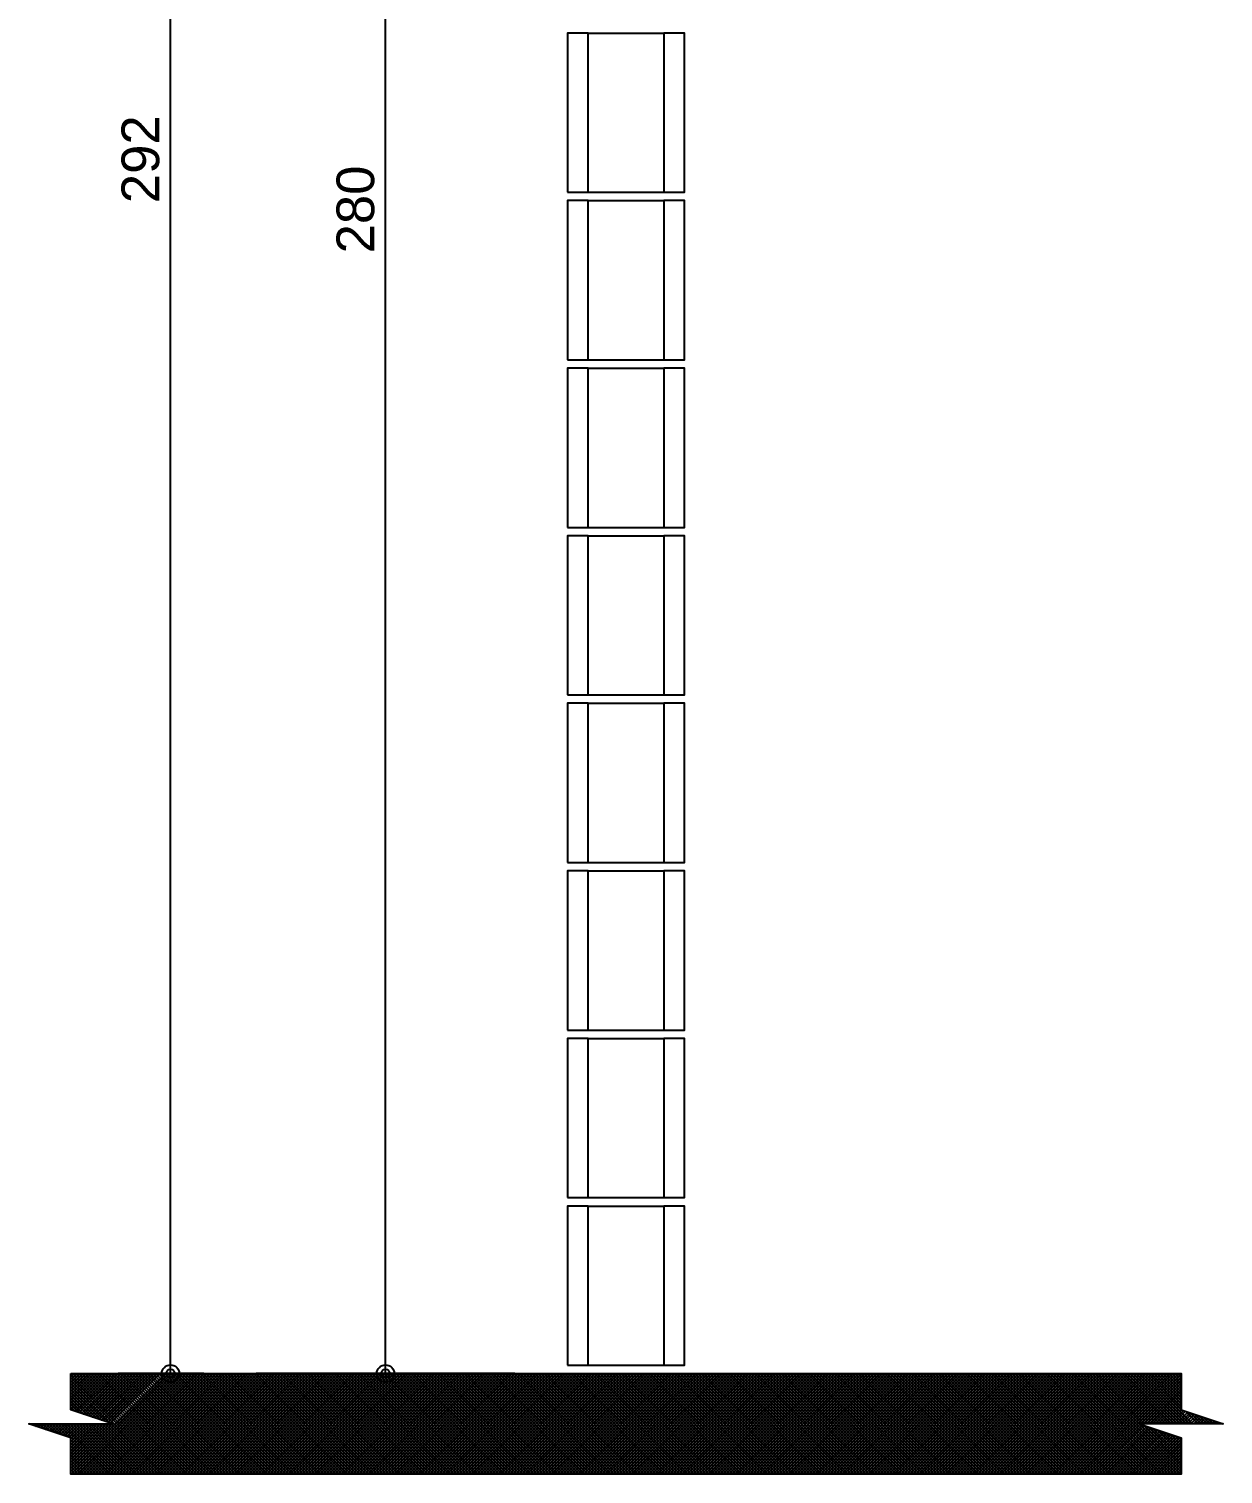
# Model space of a CAD drawing. Extents: x 0 to 119, y 0 to 84.
# Drawn here: x 11.39 to 17.09, y 18.78 to 25.68 of the extents above; entities that cross this region are included whole.
import ezdxf

# ---------------------------------------------------------------- set-up
doc = ezdxf.new("R2010")
doc.units = 0
doc.header["$MEASUREMENT"] = 0
for name, color, linetype in [('10', 252, 'CONTINUOUS'), ('29', 9, 'CONTINUOUS'), ('32', 250, 'CONTINUOUS'), ('6', 178, 'CONTINUOUS')]:
    doc.layers.add(name, color=color, linetype=linetype)
doc.styles.add('TQS_ARIAL', font='arial.ttf')

msp = doc.modelspace()

# ---------------------------------------------------------------- linework, layer by layer
at = {"layer": '10', "color": 252, "linetype": 'Continuous'}
for p, q in [((14.062262, 25.657477), (14.422262, 25.657477)), ((14.062262, 24.897477), (14.422262, 24.897477)), ((14.062262, 24.857477), (14.422262, 24.857477)), ((14.062262, 24.097477), (14.422262, 24.097477)), ((14.062262, 24.057477), (14.422262, 24.057477)), ((14.062262, 23.297477), (14.422262, 23.297477)), ((14.062262, 23.257477), (14.422262, 23.257477)), ((14.062262, 22.497477), (14.422262, 22.497477)), ((14.062262, 22.457477), (14.422262, 22.457477)), ((14.062262, 21.697477), (14.422262, 21.697477)), ((14.062262, 21.657477), (14.422262, 21.657477)), ((14.062262, 21.657477), (14.422262, 21.657477)), ((14.062262, 20.897477), (14.422262, 20.897477)), ((14.062262, 20.857477), (14.422262, 20.857477)), ((14.062262, 20.097477), (14.422262, 20.097477)), ((14.062262, 20.097477), (14.422262, 20.097477)), ((14.062262, 20.057477), (14.422262, 20.057477)), ((14.062262, 20.057477), (14.422262, 20.057477)), ((14.062262, 19.297477), (14.422262, 19.297477))]:
    msp.add_line(p, q, dxfattribs=at)
for points in [[(13.962262, 24.897477), (14.062262, 24.897477), (14.062262, 25.657477), (13.962262, 25.657477), (13.962262, 24.897477)], [(14.422262, 24.897477), (14.522262, 24.897477), (14.522262, 25.657477), (14.422262, 25.657477), (14.422262, 24.897477)], [(13.962262, 24.097477), (14.062262, 24.097477), (14.062262, 24.857477), (13.962262, 24.857477), (13.962262, 24.097477)], [(14.422262, 24.097477), (14.522262, 24.097477), (14.522262, 24.857477), (14.422262, 24.857477), (14.422262, 24.097477)], [(13.962262, 23.297477), (14.062262, 23.297477), (14.062262, 24.057477), (13.962262, 24.057477), (13.962262, 23.297477)], [(14.422262, 23.297477), (14.522262, 23.297477), (14.522262, 24.057477), (14.422262, 24.057477), (14.422262, 23.297477)], [(13.962262, 22.497477), (14.062262, 22.497477), (14.062262, 23.257477), (13.962262, 23.257477), (13.962262, 22.497477)], [(14.422262, 22.497477), (14.522262, 22.497477), (14.522262, 23.257477), (14.422262, 23.257477), (14.422262, 22.497477)], [(13.962262, 21.697477), (14.062262, 21.697477), (14.062262, 22.457477), (13.962262, 22.457477), (13.962262, 21.697477)], [(14.422262, 21.697477), (14.522262, 21.697477), (14.522262, 22.457477), (14.422262, 22.457477), (14.422262, 21.697477)], [(13.962262, 20.897477), (14.062262, 20.897477), (14.062262, 21.657477), (13.962262, 21.657477), (13.962262, 20.897477)], [(14.422262, 20.897477), (14.522262, 20.897477), (14.522262, 21.657477), (14.422262, 21.657477), (14.422262, 20.897477)], [(13.962262, 20.097477), (14.062262, 20.097477), (14.062262, 20.857477), (13.962262, 20.857477), (13.962262, 20.097477)], [(14.422262, 20.097477), (14.522262, 20.097477), (14.522262, 20.857477), (14.422262, 20.857477), (14.422262, 20.097477)], [(13.962262, 19.297477), (14.062262, 19.297477), (14.062262, 20.057477), (13.962262, 20.057477), (13.962262, 19.297477)], [(14.422262, 19.297477), (14.522262, 19.297477), (14.522262, 20.057477), (14.422262, 20.057477), (14.422262, 19.297477)]]:
    msp.add_lwpolyline(points, dxfattribs=at)
at = {"layer": '29', "color": 9, "linetype": 'Continuous'}
for p, q in [((11.591926, 18.790273), (12.05913, 19.257477)), ((11.591926, 18.804416), (12.044988, 19.257477)), ((11.591926, 19.087258), (11.762146, 19.257477)), ((11.591926, 19.1014), (11.748003, 19.257477)), ((11.591926, 19.115542), (11.733861, 19.257477)), ((11.591926, 19.129685), (11.719719, 19.257477)), ((11.591926, 19.143827), (11.705577, 19.257477)), ((11.591926, 19.157969), (11.691435, 19.257477)), ((11.591926, 19.172111), (11.677293, 19.257477)), ((11.591926, 19.186253), (11.663151, 19.257477)), ((11.591926, 19.200395), (11.649009, 19.257477)), ((11.591926, 19.214537), (11.634866, 19.257477)), ((11.591926, 19.22868), (11.620724, 19.257477)), ((11.591926, 19.242822), (11.606582, 19.257477)), ((11.591926, 19.252071), (12.06652, 18.777477)), ((11.593273, 18.777477), (12.073273, 19.257477)), ((11.600197, 19.081387), (11.776288, 19.257477)), ((11.600662, 19.257477), (12.080662, 18.777477)), ((11.607415, 18.777477), (12.087415, 19.257477)), ((11.610804, 19.077851), (11.79043, 19.257477)), ((11.614805, 19.257477), (12.094805, 18.777477)), ((11.62141, 19.074316), (11.804572, 19.257477)), ((11.621557, 18.777477), (12.101557, 19.257477)), ((11.628947, 19.257477), (12.108947, 18.777477)), ((11.632017, 19.07078), (11.818714, 19.257477)), ((11.635699, 18.777477), (12.115699, 19.257477)), ((11.642624, 19.067245), (11.832856, 19.257477)), ((11.643089, 19.257477), (12.123089, 18.777477)), ((11.649841, 18.777477), (12.129841, 19.257477)), ((11.65323, 19.063709), (11.846998, 19.257477)), ((11.657231, 19.257477), (12.137231, 18.777477)), ((11.663837, 19.060174), (11.861141, 19.257477)), ((11.663983, 18.777477), (12.143983, 19.257477)), ((11.671373, 19.257477), (12.151373, 18.777477)), ((11.674443, 19.056638), (11.875283, 19.257477)), ((11.678125, 18.777477), (12.158125, 19.257477)), ((11.68505, 19.053103), (11.889425, 19.257477)), ((11.685515, 19.257477), (12.165515, 18.777477)), ((11.692268, 18.777477), (12.172268, 19.257477)), ((11.695657, 19.049567), (11.903567, 19.257477)), ((11.699657, 19.257477), (12.179657, 18.777477)), ((11.706263, 19.046032), (11.917709, 19.257477)), ((11.70641, 18.777477), (12.18641, 19.257477)), ((11.7138, 19.257477), (12.1938, 18.777477)), ((11.71687, 19.042496), (11.931851, 19.257477)), ((11.720552, 18.777477), (12.200552, 19.257477)), ((11.727477, 19.038961), (11.945993, 19.257477)), ((11.727942, 19.257477), (12.207942, 18.777477)), ((11.734694, 18.777477), (12.214694, 19.257477)), ((11.738083, 19.035425), (11.960136, 19.257477)), ((11.742084, 19.257477), (12.222084, 18.777477)), ((11.74869, 19.03189), (11.974278, 19.257477)), ((11.748836, 18.777477), (12.228836, 19.257477)), ((11.756226, 19.257477), (12.236226, 18.777477)), ((11.759296, 19.028354), (11.98842, 19.257477)), ((11.762978, 18.777477), (12.242978, 19.257477)), ((11.769903, 19.024819), (12.002562, 19.257477)), ((11.770368, 19.257477), (12.250368, 18.777477)), ((11.77712, 18.777477), (12.25712, 19.257477)), ((11.78051, 19.021283), (12.016704, 19.257477)), ((11.78451, 19.257477), (12.26451, 18.777477)), ((11.791262, 18.777477), (12.271262, 19.257477)), ((11.798652, 19.257477), (12.278652, 18.777477)), ((11.805405, 18.777477), (12.285405, 19.257477)), ((11.812794, 19.257477), (12.292794, 18.777477)), ((11.819547, 18.777477), (12.299547, 19.257477)), ((11.826937, 19.257477), (12.306937, 18.777477)), ((11.833689, 18.777477), (12.313689, 19.257477)), ((11.841079, 19.257477), (12.321079, 18.777477)), ((11.847831, 18.777477), (12.327831, 19.257477)), ((11.855221, 19.257477), (12.335221, 18.777477)), ((11.861973, 18.777477), (12.341973, 19.257477)), ((11.869363, 19.257477), (12.349363, 18.777477)), ((11.876115, 18.777477), (12.356115, 19.257477)), ((11.883505, 19.257477), (12.363505, 18.777477)), ((11.890257, 18.777477), (12.370257, 19.257477)), ((11.897647, 19.257477), (12.377647, 18.777477)), ((11.9044, 18.777477), (12.3844, 19.257477)), ((11.911789, 19.257477), (12.391789, 18.777477)), ((11.918542, 18.777477), (12.398542, 19.257477)), ((11.925932, 19.257477), (12.405932, 18.777477)), ((11.932684, 18.777477), (12.412684, 19.257477)), ((11.940074, 19.257477), (12.420074, 18.777477)), ((11.946826, 18.777477), (12.426826, 19.257477)), ((11.954216, 19.257477), (12.434216, 18.777477)), ((11.960968, 18.777477), (12.440968, 19.257477)), ((11.968358, 19.257477), (12.448358, 18.777477)), ((11.97511, 18.777477), (12.45511, 19.257477)), ((11.9825, 19.257477), (12.4625, 18.777477)), ((11.989252, 18.777477), (12.469252, 19.257477)), ((11.996642, 19.257477), (12.476642, 18.777477)), ((12.003395, 18.777477), (12.483395, 19.257477)), ((12.010784, 19.257477), (12.490784, 18.777477)), ((12.017537, 18.777477), (12.497537, 19.257477)), ((12.024927, 19.257477), (12.504927, 18.777477)), ((12.031679, 18.777477), (12.511679, 19.257477)), ((12.039069, 19.257477), (12.519069, 18.777477)), ((12.045821, 18.777477), (12.525821, 19.257477)), ((12.053211, 19.257477), (12.533211, 18.777477)), ((12.059963, 18.777477), (12.539963, 19.257477)), ((12.067353, 19.257477), (12.547353, 18.777477)), ((12.074105, 18.777477), (12.554105, 19.257477)), ((12.081495, 19.257477), (12.561495, 18.777477)), ((12.088247, 18.777477), (12.568247, 19.257477)), ((12.095637, 19.257477), (12.575637, 18.777477)), ((12.102389, 18.777477), (12.582389, 19.257477)), ((12.109779, 19.257477), (12.589779, 18.777477)), ((12.116532, 18.777477), (12.596532, 19.257477)), ((12.123921, 19.257477), (12.603921, 18.777477)), ((12.130674, 18.777477), (12.610674, 19.257477)), ((12.138064, 19.257477), (12.618064, 18.777477)), ((12.144816, 18.777477), (12.624816, 19.257477)), ((12.152206, 19.257477), (12.632206, 18.777477)), ((12.158958, 18.777477), (12.638958, 19.257477)), ((12.166348, 19.257477), (12.646348, 18.777477)), ((12.1731, 18.777477), (12.6531, 19.257477)), ((12.18049, 19.257477), (12.66049, 18.777477)), ((12.187242, 18.777477), (12.667242, 19.257477)), ((12.194632, 19.257477), (12.674632, 18.777477)), ((12.201384, 18.777477), (12.681384, 19.257477)), ((12.208774, 19.257477), (12.688774, 18.777477)), ((12.215527, 18.777477), (12.695527, 19.257477)), ((12.222916, 19.257477), (12.702916, 18.777477)), ((12.229669, 18.777477), (12.709669, 19.257477)), ((12.237059, 19.257477), (12.717059, 18.777477)), ((12.243811, 18.777477), (12.723811, 19.257477)), ((12.251201, 19.257477), (12.731201, 18.777477)), ((12.257953, 18.777477), (12.737953, 19.257477)), ((12.265343, 19.257477), (12.745343, 18.777477)), ((12.272095, 18.777477), (12.752095, 19.257477)), ((12.279485, 19.257477), (12.759485, 18.777477)), ((12.286237, 18.777477), (12.766237, 19.257477)), ((12.293627, 19.257477), (12.773627, 18.777477)), ((12.300379, 18.777477), (12.780379, 19.257477)), ((12.307769, 19.257477), (12.787769, 18.777477)), ((12.314522, 18.777477), (12.794522, 19.257477)), ((12.321911, 19.257477), (12.801911, 18.777477)), ((12.328664, 18.777477), (12.808664, 19.257477)), ((12.336053, 19.257477), (12.816053, 18.777477)), ((12.342806, 18.777477), (12.822806, 19.257477)), ((12.350196, 19.257477), (12.830196, 18.777477)), ((12.356948, 18.777477), (12.836948, 19.257477)), ((12.364338, 19.257477), (12.844338, 18.777477)), ((12.37109, 18.777477), (12.85109, 19.257477)), ((12.37848, 19.257477), (12.85848, 18.777477)), ((12.385232, 18.777477), (12.865232, 19.257477)), ((12.392622, 19.257477), (12.872622, 18.777477)), ((12.399374, 18.777477), (12.879374, 19.257477)), ((12.406764, 19.257477), (12.886764, 18.777477)), ((12.413516, 18.777477), (12.893516, 19.257477)), ((12.420906, 19.257477), (12.900906, 18.777477)), ((12.427659, 18.777477), (12.907659, 19.257477)), ((12.435048, 19.257477), (12.915048, 18.777477)), ((12.441801, 18.777477), (12.921801, 19.257477)), ((12.449191, 19.257477), (12.929191, 18.777477)), ((12.455943, 18.777477), (12.935943, 19.257477)), ((12.463333, 19.257477), (12.943333, 18.777477)), ((12.470085, 18.777477), (12.950085, 19.257477)), ((12.477475, 19.257477), (12.957475, 18.777477)), ((12.484227, 18.777477), (12.964227, 19.257477)), ((12.491617, 19.257477), (12.971617, 18.777477)), ((12.498369, 18.777477), (12.978369, 19.257477)), ((12.505759, 19.257477), (12.985759, 18.777477)), ((12.512511, 18.777477), (12.992511, 19.257477)), ((12.519901, 19.257477), (12.999901, 18.777477)), ((12.526654, 18.777477), (13.006654, 19.257477)), ((12.534043, 19.257477), (13.014043, 18.777477)), ((12.540796, 18.777477), (13.020796, 19.257477)), ((12.548186, 19.257477), (13.028186, 18.777477)), ((12.554938, 18.777477), (13.034938, 19.257477)), ((12.562328, 19.257477), (13.042328, 18.777477)), ((12.56908, 18.777477), (13.04908, 19.257477)), ((12.57647, 19.257477), (13.05647, 18.777477)), ((12.583222, 18.777477), (13.063222, 19.257477)), ((12.590612, 19.257477), (13.070612, 18.777477)), ((12.597364, 18.777477), (13.077364, 19.257477)), ((12.604754, 19.257477), (13.084754, 18.777477)), ((12.611506, 18.777477), (13.091506, 19.257477)), ((12.618896, 19.257477), (13.098896, 18.777477)), ((12.625648, 18.777477), (13.105648, 19.257477)), ((12.633038, 19.257477), (13.113038, 18.777477)), ((12.639791, 18.777477), (13.119791, 19.257477)), ((12.64718, 19.257477), (13.12718, 18.777477)), ((12.653933, 18.777477), (13.133933, 19.257477)), ((12.661323, 19.257477), (13.141323, 18.777477)), ((12.668075, 18.777477), (13.148075, 19.257477)), ((12.675465, 19.257477), (13.155465, 18.777477)), ((12.682217, 18.777477), (13.162217, 19.257477)), ((12.689607, 19.257477), (13.169607, 18.777477)), ((12.696359, 18.777477), (13.176359, 19.257477)), ((12.703749, 19.257477), (13.183749, 18.777477)), ((12.710501, 18.777477), (13.190501, 19.257477)), ((12.717891, 19.257477), (13.197891, 18.777477)), ((12.724643, 18.777477), (13.204643, 19.257477)), ((12.732033, 19.257477), (13.212033, 18.777477)), ((12.738786, 18.777477), (13.218786, 19.257477)), ((12.746175, 19.257477), (13.226175, 18.777477)), ((12.752928, 18.777477), (13.232928, 19.257477)), ((12.760318, 19.257477), (13.240318, 18.777477)), ((12.76707, 18.777477), (13.24707, 19.257477)), ((12.77446, 19.257477), (13.25446, 18.777477)), ((12.781212, 18.777477), (13.261212, 19.257477)), ((12.788602, 19.257477), (13.268602, 18.777477)), ((12.795354, 18.777477), (13.275354, 19.257477)), ((12.802744, 19.257477), (13.282744, 18.777477)), ((12.809496, 18.777477), (13.289496, 19.257477)), ((12.816886, 19.257477), (13.296886, 18.777477)), ((12.823638, 18.777477), (13.303638, 19.257477)), ((12.831028, 19.257477), (13.311028, 18.777477)), ((12.837781, 18.777477), (13.317781, 19.257477)), ((12.84517, 19.257477), (13.32517, 18.777477)), ((12.851923, 18.777477), (13.331923, 19.257477)), ((12.859313, 19.257477), (13.339313, 18.777477)), ((12.866065, 18.777477), (13.346065, 19.257477)), ((12.873455, 19.257477), (13.353455, 18.777477)), ((12.880207, 18.777477), (13.360207, 19.257477)), ((12.887597, 19.257477), (13.367597, 18.777477)), ((12.894349, 18.777477), (13.374349, 19.257477)), ((12.901739, 19.257477), (13.381739, 18.777477)), ((12.908491, 18.777477), (13.388491, 19.257477)), ((12.915881, 19.257477), (13.395881, 18.777477)), ((12.922633, 18.777477), (13.402633, 19.257477)), ((12.930023, 19.257477), (13.410023, 18.777477)), ((12.936775, 18.777477), (13.416775, 19.257477)), ((12.944165, 19.257477), (13.424165, 18.777477)), ((12.950918, 18.777477), (13.430918, 19.257477)), ((12.958307, 19.257477), (13.438307, 18.777477)), ((12.96506, 18.777477), (13.44506, 19.257477)), ((12.97245, 19.257477), (13.45245, 18.777477)), ((12.979202, 18.777477), (13.459202, 19.257477)), ((12.986592, 19.257477), (13.466592, 18.777477)), ((12.993344, 18.777477), (13.473344, 19.257477)), ((13.000734, 19.257477), (13.480734, 18.777477)), ((13.007486, 18.777477), (13.487486, 19.257477)), ((13.014876, 19.257477), (13.494876, 18.777477)), ((13.021628, 18.777477), (13.501628, 19.257477)), ((13.029018, 19.257477), (13.509018, 18.777477)), ((13.03577, 18.777477), (13.51577, 19.257477)), ((13.04316, 19.257477), (13.52316, 18.777477)), ((13.049913, 18.777477), (13.529913, 19.257477)), ((13.057302, 19.257477), (13.537302, 18.777477)), ((13.064055, 18.777477), (13.544055, 19.257477)), ((13.071445, 19.257477), (13.551445, 18.777477)), ((13.078197, 18.777477), (13.558197, 19.257477)), ((13.085587, 19.257477), (13.565587, 18.777477)), ((13.092339, 18.777477), (13.572339, 19.257477)), ((13.099729, 19.257477), (13.579729, 18.777477)), ((13.106481, 18.777477), (13.586481, 19.257477)), ((13.113871, 19.257477), (13.593871, 18.777477)), ((13.120623, 18.777477), (13.600623, 19.257477)), ((13.128013, 19.257477), (13.608013, 18.777477)), ((13.134765, 18.777477), (13.614765, 19.257477)), ((13.142155, 19.257477), (13.622155, 18.777477)), ((13.148908, 18.777477), (13.628908, 19.257477)), ((13.156297, 19.257477), (13.636297, 18.777477)), ((13.16305, 18.777477), (13.64305, 19.257477)), ((13.170439, 19.257477), (13.650439, 18.777477)), ((13.177192, 18.777477), (13.657192, 19.257477)), ((13.184582, 19.257477), (13.664582, 18.777477)), ((13.191334, 18.777477), (13.671334, 19.257477)), ((13.198724, 19.257477), (13.678724, 18.777477)), ((13.205476, 18.777477), (13.685476, 19.257477)), ((13.212866, 19.257477), (13.692866, 18.777477)), ((13.219618, 18.777477), (13.699618, 19.257477)), ((13.227008, 19.257477), (13.707008, 18.777477)), ((13.23376, 18.777477), (13.71376, 19.257477)), ((13.24115, 19.257477), (13.72115, 18.777477)), ((13.247902, 18.777477), (13.727902, 19.257477)), ((13.255292, 19.257477), (13.735292, 18.777477)), ((13.262045, 18.777477), (13.742045, 19.257477)), ((13.269434, 19.257477), (13.749434, 18.777477)), ((13.276187, 18.777477), (13.756187, 19.257477)), ((13.283577, 19.257477), (13.763577, 18.777477)), ((13.290329, 18.777477), (13.770329, 19.257477)), ((13.297719, 19.257477), (13.777719, 18.777477)), ((13.304471, 18.777477), (13.784471, 19.257477)), ((13.311861, 19.257477), (13.791861, 18.777477)), ((13.318613, 18.777477), (13.798613, 19.257477)), ((13.326003, 19.257477), (13.806003, 18.777477)), ((13.332755, 18.777477), (13.812755, 19.257477)), ((13.340145, 19.257477), (13.820145, 18.777477)), ((13.346897, 18.777477), (13.826897, 19.257477)), ((13.354287, 19.257477), (13.834287, 18.777477)), ((13.36104, 18.777477), (13.84104, 19.257477)), ((13.368429, 19.257477), (13.848429, 18.777477)), ((13.375182, 18.777477), (13.855182, 19.257477)), ((13.382572, 19.257477), (13.862572, 18.777477)), ((13.389324, 18.777477), (13.869324, 19.257477)), ((13.396714, 19.257477), (13.876714, 18.777477)), ((13.403466, 18.777477), (13.883466, 19.257477)), ((13.410856, 19.257477), (13.890856, 18.777477)), ((13.417608, 18.777477), (13.897608, 19.257477)), ((13.424998, 19.257477), (13.904998, 18.777477)), ((13.43175, 18.777477), (13.91175, 19.257477)), ((13.43914, 19.257477), (13.91914, 18.777477)), ((13.445892, 18.777477), (13.925892, 19.257477)), ((13.453282, 19.257477), (13.933282, 18.777477)), ((13.460035, 18.777477), (13.940035, 19.257477)), ((13.467424, 19.257477), (13.947424, 18.777477)), ((13.474177, 18.777477), (13.954177, 19.257477)), ((13.481566, 19.257477), (13.961566, 18.777477)), ((13.488319, 18.777477), (13.968319, 19.257477)), ((13.495709, 19.257477), (13.975709, 18.777477)), ((13.502461, 18.777477), (13.982461, 19.257477)), ((13.509851, 19.257477), (13.989851, 18.777477)), ((13.516603, 18.777477), (13.996603, 19.257477)), ((13.523993, 19.257477), (14.003993, 18.777477)), ((13.530745, 18.777477), (14.010745, 19.257477)), ((13.538135, 19.257477), (14.018135, 18.777477)), ((13.544887, 18.777477), (14.024887, 19.257477)), ((13.552277, 19.257477), (14.032277, 18.777477)), ((13.559029, 18.777477), (14.039029, 19.257477)), ((13.566419, 19.257477), (14.046419, 18.777477)), ((13.573172, 18.777477), (14.053172, 19.257477)), ((13.580561, 19.257477), (14.060561, 18.777477)), ((13.587314, 18.777477), (14.067314, 19.257477)), ((13.594704, 19.257477), (14.074704, 18.777477)), ((13.601456, 18.777477), (14.081456, 19.257477)), ((13.608846, 19.257477), (14.088846, 18.777477)), ((13.615598, 18.777477), (14.095598, 19.257477)), ((13.622988, 19.257477), (14.102988, 18.777477)), ((13.62974, 18.777477), (14.10974, 19.257477)), ((13.63713, 19.257477), (14.11713, 18.777477)), ((13.643882, 18.777477), (14.123882, 19.257477)), ((13.651272, 19.257477), (14.131272, 18.777477)), ((13.658024, 18.777477), (14.138024, 19.257477)), ((13.665414, 19.257477), (14.145414, 18.777477)), ((13.672167, 18.777477), (14.152167, 19.257477)), ((13.679556, 19.257477), (14.159556, 18.777477)), ((13.686309, 18.777477), (14.166309, 19.257477)), ((13.693699, 19.257477), (14.173699, 18.777477)), ((13.700451, 18.777477), (14.180451, 19.257477)), ((13.707841, 19.257477), (14.187841, 18.777477)), ((13.714593, 18.777477), (14.194593, 19.257477)), ((13.721983, 19.257477), (14.201983, 18.777477)), ((13.728735, 18.777477), (14.208735, 19.257477)), ((13.736125, 19.257477), (14.216125, 18.777477)), ((13.742877, 18.777477), (14.222877, 19.257477)), ((13.750267, 19.257477), (14.230267, 18.777477)), ((13.757019, 18.777477), (14.237019, 19.257477)), ((13.764409, 19.257477), (14.244409, 18.777477)), ((13.771161, 18.777477), (14.251161, 19.257477)), ((13.778551, 19.257477), (14.258551, 18.777477)), ((13.785304, 18.777477), (14.265304, 19.257477)), ((13.792693, 19.257477), (14.272693, 18.777477)), ((13.799446, 18.777477), (14.279446, 19.257477)), ((13.806836, 19.257477), (14.286836, 18.777477)), ((13.813588, 18.777477), (14.293588, 19.257477)), ((13.820978, 19.257477), (14.300978, 18.777477)), ((13.82773, 18.777477), (14.30773, 19.257477)), ((13.83512, 19.257477), (14.31512, 18.777477)), ((13.841872, 18.777477), (14.321872, 19.257477)), ((13.849262, 19.257477), (14.329262, 18.777477)), ((13.856014, 18.777477), (14.336014, 19.257477)), ((13.863404, 19.257477), (14.343404, 18.777477)), ((13.870156, 18.777477), (14.350156, 19.257477)), ((13.877546, 19.257477), (14.357546, 18.777477)), ((13.884299, 18.777477), (14.364299, 19.257477)), ((13.891688, 19.257477), (14.371688, 18.777477)), ((13.898441, 18.777477), (14.378441, 19.257477)), ((13.905831, 19.257477), (14.385831, 18.777477)), ((13.912583, 18.777477), (14.392583, 19.257477)), ((13.919973, 19.257477), (14.399973, 18.777477)), ((13.926725, 18.777477), (14.406725, 19.257477)), ((13.934115, 19.257477), (14.414115, 18.777477)), ((13.940867, 18.777477), (14.420867, 19.257477)), ((13.948257, 19.257477), (14.428257, 18.777477)), ((13.955009, 18.777477), (14.435009, 19.257477)), ((13.962399, 19.257477), (14.442399, 18.777477)), ((13.969151, 18.777477), (14.449151, 19.257477)), ((13.976541, 19.257477), (14.456541, 18.777477)), ((13.983294, 18.777477), (14.463294, 19.257477)), ((13.990683, 19.257477), (14.470683, 18.777477)), ((13.997436, 18.777477), (14.477436, 19.257477)), ((14.004825, 19.257477), (14.484825, 18.777477)), ((14.011578, 18.777477), (14.491578, 19.257477)), ((14.018968, 19.257477), (14.498968, 18.777477)), ((14.02572, 18.777477), (14.50572, 19.257477)), ((14.03311, 19.257477), (14.51311, 18.777477)), ((14.039862, 18.777477), (14.519862, 19.257477)), ((14.047252, 19.257477), (14.527252, 18.777477)), ((14.054004, 18.777477), (14.534004, 19.257477)), ((14.061394, 19.257477), (14.541394, 18.777477)), ((14.068146, 18.777477), (14.548146, 19.257477)), ((14.075536, 19.257477), (14.555536, 18.777477)), ((14.082288, 18.777477), (14.562288, 19.257477)), ((14.089678, 19.257477), (14.569678, 18.777477)), ((14.096431, 18.777477), (14.576431, 19.257477)), ((14.10382, 19.257477), (14.58382, 18.777477)), ((14.110573, 18.777477), (14.590573, 19.257477)), ((14.117963, 19.257477), (14.597963, 18.777477)), ((14.124715, 18.777477), (14.604715, 19.257477)), ((14.132105, 19.257477), (14.612105, 18.777477)), ((14.138857, 18.777477), (14.618857, 19.257477)), ((14.146247, 19.257477), (14.626247, 18.777477)), ((14.152999, 18.777477), (14.632999, 19.257477)), ((14.160389, 19.257477), (14.640389, 18.777477)), ((14.167141, 18.777477), (14.647141, 19.257477)), ((14.174531, 19.257477), (14.654531, 18.777477)), ((14.181283, 18.777477), (14.661283, 19.257477)), ((14.188673, 19.257477), (14.668673, 18.777477)), ((14.195426, 18.777477), (14.675426, 19.257477)), ((14.202815, 19.257477), (14.682815, 18.777477)), ((14.209568, 18.777477), (14.689568, 19.257477)), ((14.216958, 19.257477), (14.696958, 18.777477)), ((14.22371, 18.777477), (14.70371, 19.257477)), ((14.2311, 19.257477), (14.7111, 18.777477)), ((14.237852, 18.777477), (14.717852, 19.257477)), ((14.245242, 19.257477), (14.725242, 18.777477)), ((14.251994, 18.777477), (14.731994, 19.257477)), ((14.259384, 19.257477), (14.739384, 18.777477)), ((14.266136, 18.777477), (14.746136, 19.257477)), ((14.273526, 19.257477), (14.753526, 18.777477)), ((14.280278, 18.777477), (14.760278, 19.257477)), ((14.287668, 19.257477), (14.767668, 18.777477)), ((14.294421, 18.777477), (14.774421, 19.257477)), ((14.30181, 19.257477), (14.78181, 18.777477)), ((14.308563, 18.777477), (14.788563, 19.257477)), ((14.315952, 19.257477), (14.795952, 18.777477)), ((14.322705, 18.777477), (14.802705, 19.257477)), ((14.330095, 19.257477), (14.810095, 18.777477)), ((14.336847, 18.777477), (14.816847, 19.257477)), ((14.344237, 19.257477), (14.824237, 18.777477)), ((14.350989, 18.777477), (14.830989, 19.257477)), ((14.358379, 19.257477), (14.838379, 18.777477)), ((14.365131, 18.777477), (14.845131, 19.257477)), ((14.372521, 19.257477), (14.852521, 18.777477)), ((14.379273, 18.777477), (14.859273, 19.257477)), ((14.386663, 19.257477), (14.866663, 18.777477)), ((14.393415, 18.777477), (14.873415, 19.257477)), ((14.400805, 19.257477), (14.880805, 18.777477)), ((14.407558, 18.777477), (14.887558, 19.257477)), ((14.414947, 19.257477), (14.894947, 18.777477)), ((14.4217, 18.777477), (14.9017, 19.257477)), ((14.42909, 19.257477), (14.90909, 18.777477)), ((14.435842, 18.777477), (14.915842, 19.257477)), ((14.443232, 19.257477), (14.923232, 18.777477)), ((14.449984, 18.777477), (14.929984, 19.257477)), ((14.457374, 19.257477), (14.937374, 18.777477)), ((14.464126, 18.777477), (14.944126, 19.257477)), ((14.471516, 19.257477), (14.951516, 18.777477)), ((14.478268, 18.777477), (14.958268, 19.257477)), ((14.485658, 19.257477), (14.965658, 18.777477)), ((14.49241, 18.777477), (14.97241, 19.257477)), ((14.4998, 19.257477), (14.9798, 18.777477)), ((14.506553, 18.777477), (14.986553, 19.257477)), ((14.513942, 19.257477), (14.993942, 18.777477)), ((14.520695, 18.777477), (15.000695, 19.257477)), ((14.528085, 19.257477), (15.008085, 18.777477)), ((14.534837, 18.777477), (15.014837, 19.257477)), ((14.542227, 19.257477), (15.022227, 18.777477)), ((14.548979, 18.777477), (15.028979, 19.257477)), ((14.556369, 19.257477), (15.036369, 18.777477)), ((14.563121, 18.777477), (15.043121, 19.257477)), ((14.570511, 19.257477), (15.050511, 18.777477)), ((14.577263, 18.777477), (15.057263, 19.257477)), ((14.584653, 19.257477), (15.064653, 18.777477)), ((14.591405, 18.777477), (15.071405, 19.257477)), ((14.598795, 19.257477), (15.078795, 18.777477)), ((14.605547, 18.777477), (15.085547, 19.257477)), ((14.612937, 19.257477), (15.092937, 18.777477)), ((14.61969, 18.777477), (15.09969, 19.257477)), ((14.627079, 19.257477), (15.107079, 18.777477)), ((14.633832, 18.777477), (15.113832, 19.257477)), ((14.641222, 19.257477), (15.121222, 18.777477)), ((14.647974, 18.777477), (15.127974, 19.257477)), ((14.655364, 19.257477), (15.135364, 18.777477)), ((14.662116, 18.777477), (15.142116, 19.257477)), ((14.669506, 19.257477), (15.149506, 18.777477)), ((14.676258, 18.777477), (15.156258, 19.257477)), ((14.683648, 19.257477), (15.163648, 18.777477)), ((14.6904, 18.777477), (15.1704, 19.257477)), ((14.69779, 19.257477), (15.17779, 18.777477)), ((14.704542, 18.777477), (15.184542, 19.257477)), ((14.711932, 19.257477), (15.191932, 18.777477)), ((14.718685, 18.777477), (15.198685, 19.257477)), ((14.726074, 19.257477), (15.206074, 18.777477)), ((14.732827, 18.777477), (15.212827, 19.257477)), ((14.740217, 19.257477), (15.220217, 18.777477)), ((14.746969, 18.777477), (15.226969, 19.257477)), ((14.754359, 19.257477), (15.234359, 18.777477)), ((14.761111, 18.777477), (15.241111, 19.257477)), ((14.768501, 19.257477), (15.248501, 18.777477)), ((14.775253, 18.777477), (15.255253, 19.257477)), ((14.782643, 19.257477), (15.262643, 18.777477)), ((14.789395, 18.777477), (15.269395, 19.257477)), ((14.796785, 19.257477), (15.276785, 18.777477)), ((14.803537, 18.777477), (15.283537, 19.257477)), ((14.810927, 19.257477), (15.290927, 18.777477)), ((14.81768, 18.777477), (15.29768, 19.257477)), ((14.825069, 19.257477), (15.305069, 18.777477)), ((14.831822, 18.777477), (15.311822, 19.257477)), ((14.839211, 19.257477), (15.319211, 18.777477)), ((14.845964, 18.777477), (15.325964, 19.257477)), ((14.853354, 19.257477), (15.333354, 18.777477)), ((14.860106, 18.777477), (15.340106, 19.257477)), ((14.867496, 19.257477), (15.347496, 18.777477)), ((14.874248, 18.777477), (15.354248, 19.257477)), ((14.881638, 19.257477), (15.361638, 18.777477)), ((14.88839, 18.777477), (15.36839, 19.257477)), ((14.89578, 19.257477), (15.37578, 18.777477)), ((14.902532, 18.777477), (15.382532, 19.257477)), ((14.909922, 19.257477), (15.389922, 18.777477)), ((14.916674, 18.777477), (15.396674, 19.257477)), ((14.924064, 19.257477), (15.404064, 18.777477)), ((14.930817, 18.777477), (15.410817, 19.257477)), ((14.938206, 19.257477), (15.418206, 18.777477)), ((14.944959, 18.777477), (15.424959, 19.257477)), ((14.952349, 19.257477), (15.432349, 18.777477)), ((14.959101, 18.777477), (15.439101, 19.257477)), ((14.966491, 19.257477), (15.446491, 18.777477)), ((14.973243, 18.777477), (15.453243, 19.257477)), ((14.980633, 19.257477), (15.460633, 18.777477)), ((14.987385, 18.777477), (15.467385, 19.257477)), ((14.994775, 19.257477), (15.474775, 18.777477)), ((15.001527, 18.777477), (15.481527, 19.257477)), ((15.008917, 19.257477), (15.488917, 18.777477)), ((15.015669, 18.777477), (15.495669, 19.257477)), ((15.023059, 19.257477), (15.503059, 18.777477)), ((15.029812, 18.777477), (15.509812, 19.257477)), ((15.037201, 19.257477), (15.517201, 18.777477)), ((15.043954, 18.777477), (15.523954, 19.257477)), ((15.051344, 19.257477), (15.531344, 18.777477)), ((15.058096, 18.777477), (15.538096, 19.257477)), ((15.065486, 19.257477), (15.545486, 18.777477)), ((15.072238, 18.777477), (15.552238, 19.257477)), ((15.079628, 19.257477), (15.559628, 18.777477)), ((15.08638, 18.777477), (15.56638, 19.257477)), ((15.09377, 19.257477), (15.57377, 18.777477)), ((15.100522, 18.777477), (15.580522, 19.257477)), ((15.107912, 19.257477), (15.587912, 18.777477)), ((15.114664, 18.777477), (15.594664, 19.257477)), ((15.122054, 19.257477), (15.602054, 18.777477)), ((15.128807, 18.777477), (15.608807, 19.257477)), ((15.136196, 19.257477), (15.616196, 18.777477)), ((15.142949, 18.777477), (15.622949, 19.257477)), ((15.150338, 19.257477), (15.630338, 18.777477)), ((15.157091, 18.777477), (15.637091, 19.257477)), ((15.164481, 19.257477), (15.644481, 18.777477)), ((15.171233, 18.777477), (15.651233, 19.257477)), ((15.178623, 19.257477), (15.658623, 18.777477)), ((15.185375, 18.777477), (15.665375, 19.257477)), ((15.192765, 19.257477), (15.672765, 18.777477)), ((15.199517, 18.777477), (15.679517, 19.257477)), ((15.206907, 19.257477), (15.686907, 18.777477)), ((15.213659, 18.777477), (15.693659, 19.257477)), ((15.221049, 19.257477), (15.701049, 18.777477)), ((15.227801, 18.777477), (15.707801, 19.257477)), ((15.235191, 19.257477), (15.715191, 18.777477)), ((15.241944, 18.777477), (15.721944, 19.257477)), ((15.249333, 19.257477), (15.729333, 18.777477)), ((15.256086, 18.777477), (15.736086, 19.257477)), ((15.263476, 19.257477), (15.743476, 18.777477)), ((15.270228, 18.777477), (15.750228, 19.257477)), ((15.277618, 19.257477), (15.757618, 18.777477)), ((15.28437, 18.777477), (15.76437, 19.257477)), ((15.29176, 19.257477), (15.77176, 18.777477)), ((15.298512, 18.777477), (15.778512, 19.257477)), ((15.305902, 19.257477), (15.785902, 18.777477)), ((15.312654, 18.777477), (15.792654, 19.257477)), ((15.320044, 19.257477), (15.800044, 18.777477)), ((15.326796, 18.777477), (15.806796, 19.257477)), ((15.334186, 19.257477), (15.814186, 18.777477)), ((15.340939, 18.777477), (15.820939, 19.257477)), ((15.348328, 19.257477), (15.828328, 18.777477)), ((15.355081, 18.777477), (15.835081, 19.257477)), ((15.362471, 19.257477), (15.842471, 18.777477)), ((15.369223, 18.777477), (15.849223, 19.257477)), ((15.376613, 19.257477), (15.856613, 18.777477)), ((15.383365, 18.777477), (15.863365, 19.257477)), ((15.390755, 19.257477), (15.870755, 18.777477)), ((15.397507, 18.777477), (15.877507, 19.257477)), ((15.404897, 19.257477), (15.884897, 18.777477)), ((15.411649, 18.777477), (15.891649, 19.257477)), ((15.419039, 19.257477), (15.899039, 18.777477)), ((15.425791, 18.777477), (15.905791, 19.257477)), ((15.433181, 19.257477), (15.913181, 18.777477)), ((15.439933, 18.777477), (15.919933, 19.257477)), ((15.447323, 19.257477), (15.927323, 18.777477)), ((15.454076, 18.777477), (15.934076, 19.257477)), ((15.461465, 19.257477), (15.941465, 18.777477)), ((15.468218, 18.777477), (15.948218, 19.257477)), ((15.475608, 19.257477), (15.955608, 18.777477)), ((15.48236, 18.777477), (15.96236, 19.257477)), ((15.48975, 19.257477), (15.96975, 18.777477)), ((15.496502, 18.777477), (15.976502, 19.257477)), ((15.503892, 19.257477), (15.983892, 18.777477)), ((15.510644, 18.777477), (15.990644, 19.257477)), ((15.518034, 19.257477), (15.998034, 18.777477)), ((15.524786, 18.777477), (16.004786, 19.257477)), ((15.532176, 19.257477), (16.012176, 18.777477)), ((15.538928, 18.777477), (16.018928, 19.257477)), ((15.546318, 19.257477), (16.026318, 18.777477)), ((15.553071, 18.777477), (16.033071, 19.257477)), ((15.56046, 19.257477), (16.04046, 18.777477)), ((15.567213, 18.777477), (16.047213, 19.257477)), ((15.574603, 19.257477), (16.054603, 18.777477)), ((15.581355, 18.777477), (16.061355, 19.257477)), ((15.588745, 19.257477), (16.068745, 18.777477)), ((15.595497, 18.777477), (16.075497, 19.257477)), ((15.602887, 19.257477), (16.082887, 18.777477)), ((15.609639, 18.777477), (16.089639, 19.257477)), ((15.617029, 19.257477), (16.097029, 18.777477)), ((15.623781, 18.777477), (16.103781, 19.257477)), ((15.631171, 19.257477), (16.111171, 18.777477)), ((15.637923, 18.777477), (16.117923, 19.257477)), ((15.645313, 19.257477), (16.125313, 18.777477)), ((15.652066, 18.777477), (16.132066, 19.257477)), ((15.659455, 19.257477), (16.139455, 18.777477)), ((15.666208, 18.777477), (16.146208, 19.257477)), ((15.673597, 19.257477), (16.153597, 18.777477)), ((15.68035, 18.777477), (16.16035, 19.257477)), ((15.68774, 19.257477), (16.16774, 18.777477)), ((15.694492, 18.777477), (16.174492, 19.257477)), ((15.701882, 19.257477), (16.181882, 18.777477)), ((15.708634, 18.777477), (16.188634, 19.257477)), ((15.716024, 19.257477), (16.196024, 18.777477)), ((15.722776, 18.777477), (16.202776, 19.257477)), ((15.730166, 19.257477), (16.210166, 18.777477)), ((15.736918, 18.777477), (16.216918, 19.257477)), ((15.744308, 19.257477), (16.224308, 18.777477)), ((15.75106, 18.777477), (16.23106, 19.257477)), ((15.75845, 19.257477), (16.23845, 18.777477)), ((15.765203, 18.777477), (16.245203, 19.257477)), ((15.772592, 19.257477), (16.252592, 18.777477)), ((15.779345, 18.777477), (16.259345, 19.257477)), ((15.786735, 19.257477), (16.266735, 18.777477)), ((15.793487, 18.777477), (16.273487, 19.257477)), ((15.800877, 19.257477), (16.280877, 18.777477)), ((15.807629, 18.777477), (16.287629, 19.257477)), ((15.815019, 19.257477), (16.295019, 18.777477)), ((15.821771, 18.777477), (16.301771, 19.257477)), ((15.829161, 19.257477), (16.309161, 18.777477)), ((15.835913, 18.777477), (16.315913, 19.257477)), ((15.843303, 19.257477), (16.323303, 18.777477)), ((15.850055, 18.777477), (16.330055, 19.257477)), ((15.857445, 19.257477), (16.337445, 18.777477)), ((15.864198, 18.777477), (16.344198, 19.257477)), ((15.871587, 19.257477), (16.351587, 18.777477)), ((15.87834, 18.777477), (16.35834, 19.257477)), ((15.88573, 19.257477), (16.36573, 18.777477)), ((15.892482, 18.777477), (16.372482, 19.257477)), ((15.899872, 19.257477), (16.379872, 18.777477)), ((15.906624, 18.777477), (16.386624, 19.257477)), ((15.914014, 19.257477), (16.394014, 18.777477)), ((15.920766, 18.777477), (16.400766, 19.257477)), ((15.928156, 19.257477), (16.408156, 18.777477)), ((15.934908, 18.777477), (16.414908, 19.257477)), ((15.942298, 19.257477), (16.422298, 18.777477)), ((15.94905, 18.777477), (16.42905, 19.257477)), ((15.95644, 19.257477), (16.43644, 18.777477)), ((15.963193, 18.777477), (16.443193, 19.257477)), ((15.970582, 19.257477), (16.450582, 18.777477)), ((15.977335, 18.777477), (16.457335, 19.257477)), ((15.984724, 19.257477), (16.464724, 18.777477)), ((15.991477, 18.777477), (16.471477, 19.257477)), ((15.998867, 19.257477), (16.478867, 18.777477)), ((16.005619, 18.777477), (16.485619, 19.257477)), ((16.013009, 19.257477), (16.493009, 18.777477)), ((16.019761, 18.777477), (16.499761, 19.257477)), ((16.027151, 19.257477), (16.507151, 18.777477)), ((16.033903, 18.777477), (16.513903, 19.257477)), ((16.041293, 19.257477), (16.521293, 18.777477)), ((16.048045, 18.777477), (16.528045, 19.257477)), ((16.055435, 19.257477), (16.535435, 18.777477)), ((16.062187, 18.777477), (16.542187, 19.257477)), ((16.069577, 19.257477), (16.549577, 18.777477)), ((16.07633, 18.777477), (16.55633, 19.257477)), ((16.083719, 19.257477), (16.563719, 18.777477)), ((16.090472, 18.777477), (16.570472, 19.257477)), ((16.097862, 19.257477), (16.577862, 18.777477)), ((16.104614, 18.777477), (16.584614, 19.257477)), ((16.112004, 19.257477), (16.592004, 18.777477)), ((16.118756, 18.777477), (16.598756, 19.257477)), ((16.126146, 19.257477), (16.606146, 18.777477)), ((16.132898, 18.777477), (16.612898, 19.257477)), ((16.140288, 19.257477), (16.620288, 18.777477)), ((16.14704, 18.777477), (16.62704, 19.257477)), ((16.15443, 19.257477), (16.63443, 18.777477)), ((16.161182, 18.777477), (16.641182, 19.257477)), ((16.168572, 19.257477), (16.648572, 18.777477)), ((16.175325, 18.777477), (16.655325, 19.257477)), ((16.182714, 19.257477), (16.662714, 18.777477)), ((16.189467, 18.777477), (16.669467, 19.257477)), ((16.196857, 19.257477), (16.676857, 18.777477)), ((16.203609, 18.777477), (16.683609, 19.257477)), ((16.210999, 19.257477), (16.690999, 18.777477)), ((16.217751, 18.777477), (16.697751, 19.257477)), ((16.225141, 19.257477), (16.705141, 18.777477)), ((16.231893, 18.777477), (16.711893, 19.257477)), ((16.239283, 19.257477), (16.719283, 18.777477)), ((16.246035, 18.777477), (16.726035, 19.257477)), ((16.253425, 19.257477), (16.733425, 18.777477)), ((16.260177, 18.777477), (16.740177, 19.257477)), ((16.267567, 19.257477), (16.747567, 18.777477)), ((16.274319, 18.777477), (16.754319, 19.257477)), ((16.281709, 19.257477), (16.761709, 18.777477)), ((16.288462, 18.777477), (16.768462, 19.257477)), ((16.295851, 19.257477), (16.775851, 18.777477)), ((16.302604, 18.777477), (16.782604, 19.257477)), ((16.309994, 19.257477), (16.789994, 18.777477)), ((16.316746, 18.777477), (16.796746, 19.257477)), ((16.324136, 19.257477), (16.804136, 18.777477)), ((16.330888, 18.777477), (16.810888, 19.257477)), ((16.338278, 19.257477), (16.818278, 18.777477)), ((16.34503, 18.777477), (16.82503, 19.257477)), ((16.35242, 19.257477), (16.83242, 18.777477)), ((16.359172, 18.777477), (16.839172, 19.257477)), ((16.366562, 19.257477), (16.846562, 18.777477)), ((16.373314, 18.777477), (16.853314, 19.257477)), ((16.380704, 19.257477), (16.860704, 18.777477)), ((16.387457, 18.777477), (16.867457, 19.257477)), ((16.394846, 19.257477), (16.874846, 18.777477)), ((16.401599, 18.777477), (16.881599, 19.257477)), ((16.408989, 19.257477), (16.888989, 18.777477)), ((16.415741, 18.777477), (16.892597, 19.254334)), ((16.423131, 19.257477), (16.892597, 18.788011)), ((16.437273, 19.257477), (16.892597, 18.802153)), ((16.451415, 19.257477), (16.892597, 18.816295)), ((16.465557, 19.257477), (16.705557, 19.017477)), ((16.479699, 19.257477), (16.719699, 19.017477)), ((16.493841, 19.257477), (16.733841, 19.017477)), ((16.507983, 19.257477), (16.747983, 19.017477)), ((16.522126, 19.257477), (16.762126, 19.017477)), ((16.536268, 19.257477), (16.776268, 19.017477)), ((16.55041, 19.257477), (16.79041, 19.017477)), ((16.564552, 19.257477), (16.804552, 19.017477)), ((16.578694, 19.257477), (16.818694, 19.017477)), ((16.592836, 19.257477), (16.832836, 19.017477)), ((16.606978, 19.257477), (16.846978, 19.017477)), ((16.621121, 19.257477), (16.861121, 19.017477)), ((16.635263, 19.257477), (16.875263, 19.017477)), ((16.649405, 19.257477), (16.889405, 19.017477)), ((16.663547, 19.257477), (16.903547, 19.017477)), ((16.677689, 19.257477), (16.917689, 19.017477)), ((16.691831, 19.257477), (16.931831, 19.017477)), ((16.705973, 19.257477), (16.945973, 19.017477)), ((16.720116, 19.257477), (16.893875, 19.083718)), ((16.734258, 19.257477), (16.892597, 19.099138)), ((16.7484, 19.257477), (16.892597, 19.11328)), ((16.762542, 19.257477), (16.892597, 19.127422)), ((16.776684, 19.257477), (16.892597, 19.141564)), ((16.790826, 19.257477), (16.892597, 19.155706)), ((16.804968, 19.257477), (16.892597, 19.169848)), ((16.81911, 19.257477), (16.892597, 19.183991)), ((16.833253, 19.257477), (16.892597, 19.198133)), ((16.847395, 19.257477), (16.892597, 19.212275)), ((16.861537, 19.257477), (16.892597, 19.226417)), ((16.875679, 19.257477), (16.892597, 19.240559)), ((16.889821, 19.257477), (16.892597, 19.254701)), ((11.591926, 19.237929), (12.052378, 18.777477)), ((11.591926, 19.223787), (12.038236, 18.777477)), ((11.591926, 19.209645), (11.780178, 19.021394)), ((11.591926, 19.195503), (11.758965, 19.028465)), ((16.429883, 18.777477), (16.892597, 19.240192)), ((16.444025, 18.777477), (16.892597, 19.22605)), ((16.698167, 19.017477), (16.892597, 19.211908)), ((16.712309, 19.017477), (16.892597, 19.197765)), ((16.726452, 19.017477), (16.892597, 19.183623)), ((11.591926, 19.181361), (11.737751, 19.035536)), ((11.591926, 19.167219), (11.716538, 19.042607)), ((11.591926, 19.153077), (11.695325, 19.049678)), ((11.591926, 19.138934), (11.674112, 19.056749)), ((11.591926, 19.124792), (11.652899, 19.06382)), ((16.740594, 19.017477), (16.892597, 19.169481)), ((16.754736, 19.017477), (16.892597, 19.155339)), ((16.768878, 19.017477), (16.892597, 19.141197)), ((16.78302, 19.017477), (16.892597, 19.127055)), ((11.591926, 19.11065), (11.631686, 19.070891)), ((11.591926, 19.096508), (11.610472, 19.077962)), ((16.797162, 19.017477), (16.892597, 19.112913)), ((16.811304, 19.017477), (16.892597, 19.098771)), ((16.825446, 19.017477), (16.892597, 19.084144)), ((16.839589, 19.017477), (16.902841, 19.08073)), ((16.853731, 19.017477), (16.913447, 19.077194)), ((16.867873, 19.017477), (16.924054, 19.073658)), ((16.882015, 19.017477), (16.93466, 19.070123)), ((16.896157, 19.017477), (16.945267, 19.066587)), ((16.910299, 19.017477), (16.955874, 19.063052)), ((16.915088, 19.076647), (16.974258, 19.017477)), ((16.924441, 19.017477), (16.96648, 19.059516)), ((16.936301, 19.069576), (16.9884, 19.017477)), ((16.938584, 19.017477), (16.977087, 19.055981)), ((16.952726, 19.017477), (16.987694, 19.052445)), ((16.957514, 19.062505), (17.002542, 19.017477)), ((16.966868, 19.017477), (16.9983, 19.04891)), ((16.978728, 19.055434), (17.016684, 19.017477)), ((16.98101, 19.017477), (17.008907, 19.045374)), ((16.999941, 19.048363), (17.030826, 19.017477)), ((11.394131, 19.016742), (11.394866, 19.017477)), ((11.402256, 19.017477), (11.407421, 19.012313)), ((11.404738, 19.013207), (11.409009, 19.017477)), ((11.415345, 19.009671), (11.423151, 19.017477)), ((11.416398, 19.017477), (11.428634, 19.005241)), ((11.425951, 19.006136), (11.437293, 19.017477)), ((11.430541, 19.017477), (11.449848, 18.99817)), ((11.436558, 19.0026), (11.451435, 19.017477)), ((11.444683, 19.017477), (11.471061, 18.991099)), ((11.447164, 18.999065), (11.465577, 19.017477)), ((11.457771, 18.995529), (11.479719, 19.017477)), ((11.458825, 19.017477), (11.492274, 18.984028)), ((11.468378, 18.991994), (11.493861, 19.017477)), ((11.472967, 19.017477), (11.513487, 18.976957)), ((11.478984, 18.988458), (11.508003, 19.017477)), ((11.487109, 19.017477), (11.534701, 18.969886)), ((11.489591, 18.984923), (11.522146, 19.017477)), ((11.500197, 18.981387), (11.536288, 19.017477)), ((11.501251, 19.017477), (11.555914, 18.962815)), ((11.510804, 18.977852), (11.55043, 19.017477)), ((11.515393, 19.017477), (11.577127, 18.955744)), ((11.521411, 18.974316), (11.564572, 19.017477)), ((11.529535, 19.017477), (11.769535, 18.777477)), ((11.532017, 18.97078), (11.578714, 19.017477)), ((11.542624, 18.967245), (11.592856, 19.017477)), ((11.543678, 19.017477), (11.783678, 18.777477)), ((11.55323, 18.963709), (11.606998, 19.017477)), ((11.55782, 19.017477), (11.79782, 18.777477)), ((11.563837, 18.960174), (11.621141, 19.017477)), ((11.571962, 19.017477), (11.811962, 18.777477)), ((11.574444, 18.956638), (11.635283, 19.017477)), ((11.58505, 18.953103), (11.649425, 19.017477)), ((11.586104, 19.017477), (11.826104, 18.777477)), ((11.591926, 18.818558), (11.790846, 19.017477)), ((11.591926, 18.8327), (11.776704, 19.017477)), ((11.591926, 18.846842), (11.762562, 19.017477)), ((11.591926, 18.860984), (11.74842, 19.017477)), ((11.591926, 18.875126), (11.734278, 19.017477)), ((11.591926, 18.889268), (11.720136, 19.017477)), ((11.591926, 18.90341), (11.705993, 19.017477)), ((11.591926, 18.917553), (11.691851, 19.017477)), ((11.591926, 18.931695), (11.677709, 19.017477)), ((11.591926, 18.945837), (11.663567, 19.017477)), ((11.600246, 19.017477), (11.840246, 18.777477)), ((11.614388, 19.017477), (11.854388, 18.777477)), ((11.62853, 19.017477), (11.86853, 18.777477)), ((11.642673, 19.017477), (11.882673, 18.777477)), ((11.656815, 19.017477), (11.896815, 18.777477)), ((11.670957, 19.017477), (11.910957, 18.777477)), ((11.685099, 19.017477), (11.925099, 18.777477)), ((11.699241, 19.017477), (11.939241, 18.777477)), ((11.713383, 19.017477), (11.953383, 18.777477)), ((11.727525, 19.017477), (11.967525, 18.777477)), ((11.741667, 19.017477), (11.981667, 18.777477)), ((11.75581, 19.017477), (11.99581, 18.777477)), ((11.769952, 19.017477), (12.009952, 18.777477)), ((11.784094, 19.017477), (12.024094, 18.777477)), ((16.458167, 18.777477), (16.696775, 19.016085)), ((16.472309, 18.777477), (16.707381, 19.012549)), ((16.486452, 18.777477), (16.717988, 19.009014)), ((16.500594, 18.777477), (16.728595, 19.005478)), ((16.514736, 18.777477), (16.739201, 19.001943)), ((16.528878, 18.777477), (16.749808, 18.998407)), ((16.54302, 18.777477), (16.760414, 18.994872)), ((16.557162, 18.777477), (16.771021, 18.991336)), ((16.571304, 18.777477), (16.781628, 18.987801)), ((16.585446, 18.777477), (16.792234, 18.984265)), ((16.599589, 18.777477), (16.802841, 18.98073)), ((16.613731, 18.777477), (16.813447, 18.977194)), ((16.712037, 19.010998), (16.892597, 18.830437)), ((16.73325, 19.003927), (16.892597, 18.844579)), ((16.754463, 18.996855), (16.892597, 18.858722)), ((16.775677, 18.989784), (16.892597, 18.872864)), ((16.79689, 18.982713), (16.892597, 18.887006)), ((16.818103, 18.975642), (16.892597, 18.901148)), ((16.995152, 19.017477), (17.019513, 19.041839)), ((17.009294, 19.017477), (17.03012, 19.038303)), ((17.021154, 19.041292), (17.044968, 19.017477)), ((17.023436, 19.017477), (17.040727, 19.034768)), ((17.037579, 19.017477), (17.051333, 19.031232)), ((17.042367, 19.034221), (17.05911, 19.017477)), ((17.051721, 19.017477), (17.06194, 19.027697)), ((17.06358, 19.02715), (17.073253, 19.017477)), ((17.065863, 19.017477), (17.072546, 19.024161)), ((17.080005, 19.017477), (17.083153, 19.020626)), ((17.084793, 19.020079), (17.087395, 19.017477)), ((11.591926, 18.940944), (11.755393, 18.777477)), ((11.591926, 18.926802), (11.741251, 18.777477)), ((11.591926, 18.91266), (11.727109, 18.777477)), ((16.627873, 18.777477), (16.824054, 18.973659)), ((16.642015, 18.777477), (16.834661, 18.970123)), ((16.656157, 18.777477), (16.845267, 18.966587)), ((16.670299, 18.777477), (16.855874, 18.963052)), ((16.684441, 18.777477), (16.86648, 18.959516)), ((16.698584, 18.777477), (16.877087, 18.955981)), ((16.712726, 18.777477), (16.887694, 18.952445)), ((16.726868, 18.777477), (16.892597, 18.943207)), ((16.74101, 18.777477), (16.892597, 18.929065)), ((16.755152, 18.777477), (16.892597, 18.914923)), ((16.839316, 18.968571), (16.892597, 18.91529)), ((16.86053, 18.9615), (16.892597, 18.929432)), ((16.881743, 18.954429), (16.892597, 18.943574)), ((11.591926, 18.898518), (11.712967, 18.777477)), ((11.591926, 18.884376), (11.698825, 18.777477)), ((11.591926, 18.870234), (11.684683, 18.777477)), ((11.591926, 18.856092), (11.670541, 18.777477)), ((11.591926, 18.84195), (11.656398, 18.777477)), ((16.769294, 18.777477), (16.892597, 18.900781)), ((16.783436, 18.777477), (16.892597, 18.886638)), ((16.797579, 18.777477), (16.892597, 18.872496)), ((16.811721, 18.777477), (16.892597, 18.858354)), ((16.825863, 18.777477), (16.892597, 18.844212)), ((11.591926, 18.827807), (11.642256, 18.777477)), ((11.591926, 18.813665), (11.628114, 18.777477)), ((11.591926, 18.799523), (11.613972, 18.777477)), ((11.591926, 18.785381), (11.59983, 18.777477)), ((16.840005, 18.777477), (16.892597, 18.83007)), ((16.854147, 18.777477), (16.892597, 18.815928)), ((16.868289, 18.777477), (16.892597, 18.801786)), ((16.882431, 18.777477), (16.892597, 18.787644))]:
    msp.add_line(p, q, dxfattribs=at)
msp.add_lwpolyline([(11.591926, 19.257477), (16.892597, 19.257477), (16.892597, 19.084144), (17.092597, 19.017477), (16.692597, 19.017477), (16.892597, 18.950811), (16.892597, 18.777477), (11.591926, 18.777477), (11.591926, 18.950811), (11.391926, 19.017477), (11.791926, 19.017477), (11.591926, 19.084144), (11.591926, 19.257477)], dxfattribs=at)
at = {"layer": '32', "color": 250, "linetype": 'Continuous'}
for p, q in [((12.067967, 19.257477), (12.067967, 30.937477)), ((13.094329, 19.257477), (13.094329, 30.457477)), ((11.591926, 19.257477), (11.591926, 19.257477)), ((12.226396, 19.257477), (11.817967, 19.257477)), ((13.712262, 19.257477), (12.476396, 19.257477)), ((13.712262, 19.257477), (12.476396, 19.257477)), ((12.476396, 19.257477), (12.476396, 19.257477)), ((13.462262, 19.257477), (12.844329, 19.257477)), ((13.712262, 19.257477), (13.712262, 19.257477)), ((13.962262, 19.257477), (13.962262, 19.257477)), ((13.962262, 19.257477), (13.962262, 19.257477)), ((13.712262, 18.777477), (12.476396, 18.777477)), ((13.962262, 18.777477), (13.962262, 18.777477))]:
    msp.add_line(p, q, dxfattribs=at)
for centre, radius in [((12.067967, 19.257477), 0.041625), ((12.067967, 19.257477), 0.02075), ((13.094329, 19.257477), 0.041625), ((13.094329, 19.257477), 0.02075)]:
    msp.add_circle(centre, radius, dxfattribs=at)
at = {"layer": '6', "color": 178, "linetype": 'Continuous'}
msp.add_lwpolyline([(11.591926, 19.257477), (16.892597, 19.257477), (16.892597, 19.084144), (17.092597, 19.017477), (16.692597, 19.017477), (16.892597, 18.950811), (16.892597, 18.777477), (11.591926, 18.777477), (11.591926, 18.950811), (11.391926, 19.017477), (11.791926, 19.017477), (11.591926, 19.084144), (11.591926, 19.257477)], dxfattribs=at)

# ---------------------------------------------------------------- texts
at = {"layer": '32', "color": 250, "linetype": 'Continuous', "style": 'TQS_ARIAL'}
for s, p in [('292', (12.013967, 24.845477)), ('280', (13.040329, 24.605477))]:
    msp.add_text(s, height=0.18, rotation=90, dxfattribs=at).set_placement(p)

doc.saveas('drawing.dxf')
